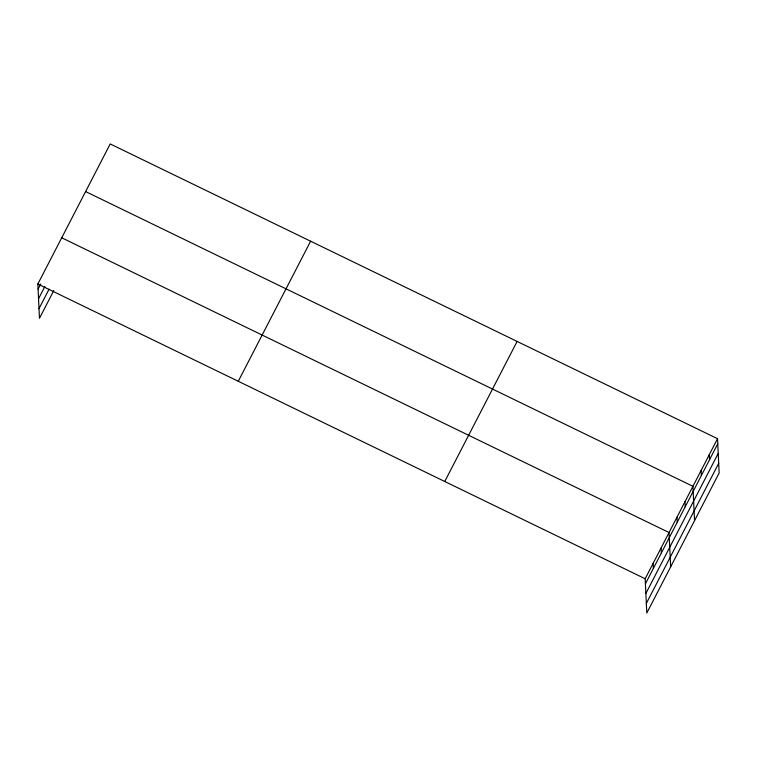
<?xml version="1.0" encoding="UTF-8"?>
<svg xmlns="http://www.w3.org/2000/svg" width="757" height="757" viewBox="0 0 757 757"><rect width="100%" height="100%" fill="white"/><g stroke="black" fill="none" stroke-linecap="round" stroke-linejoin="round"><path stroke-width="1.14" d="M53.794 290.565L39.468 318.3L37.85 284.007L110.21 143.944L717.532 438.7L719.15 472.993L646.79 613.056L645.172 578.764L717.532 438.7M38.087 289.089L40.746 283.951M38.541 298.731L44.909 286.401M39.014 308.657L49.091 289.146M238.266 381.282L310.625 241.209M444.756 481.499L517.116 341.426M645.409 583.846L717.768 443.782M645.863 593.488L718.223 453.424M646.336 603.424L718.696 463.35M85.607 191.559L692.929 486.325L694.548 520.617M61.733 237.783L669.046 532.549L670.664 566.842M37.85 284.007L645.172 578.764M709.328 454.569L709.574 459.66M701.133 470.447L701.37 475.528M684.971 501.73L685.208 506.812M677.013 517.135L677.25 522.216M661.088 547.954L661.334 553.036M653.13 563.359L653.367 568.441"/></g></svg>
